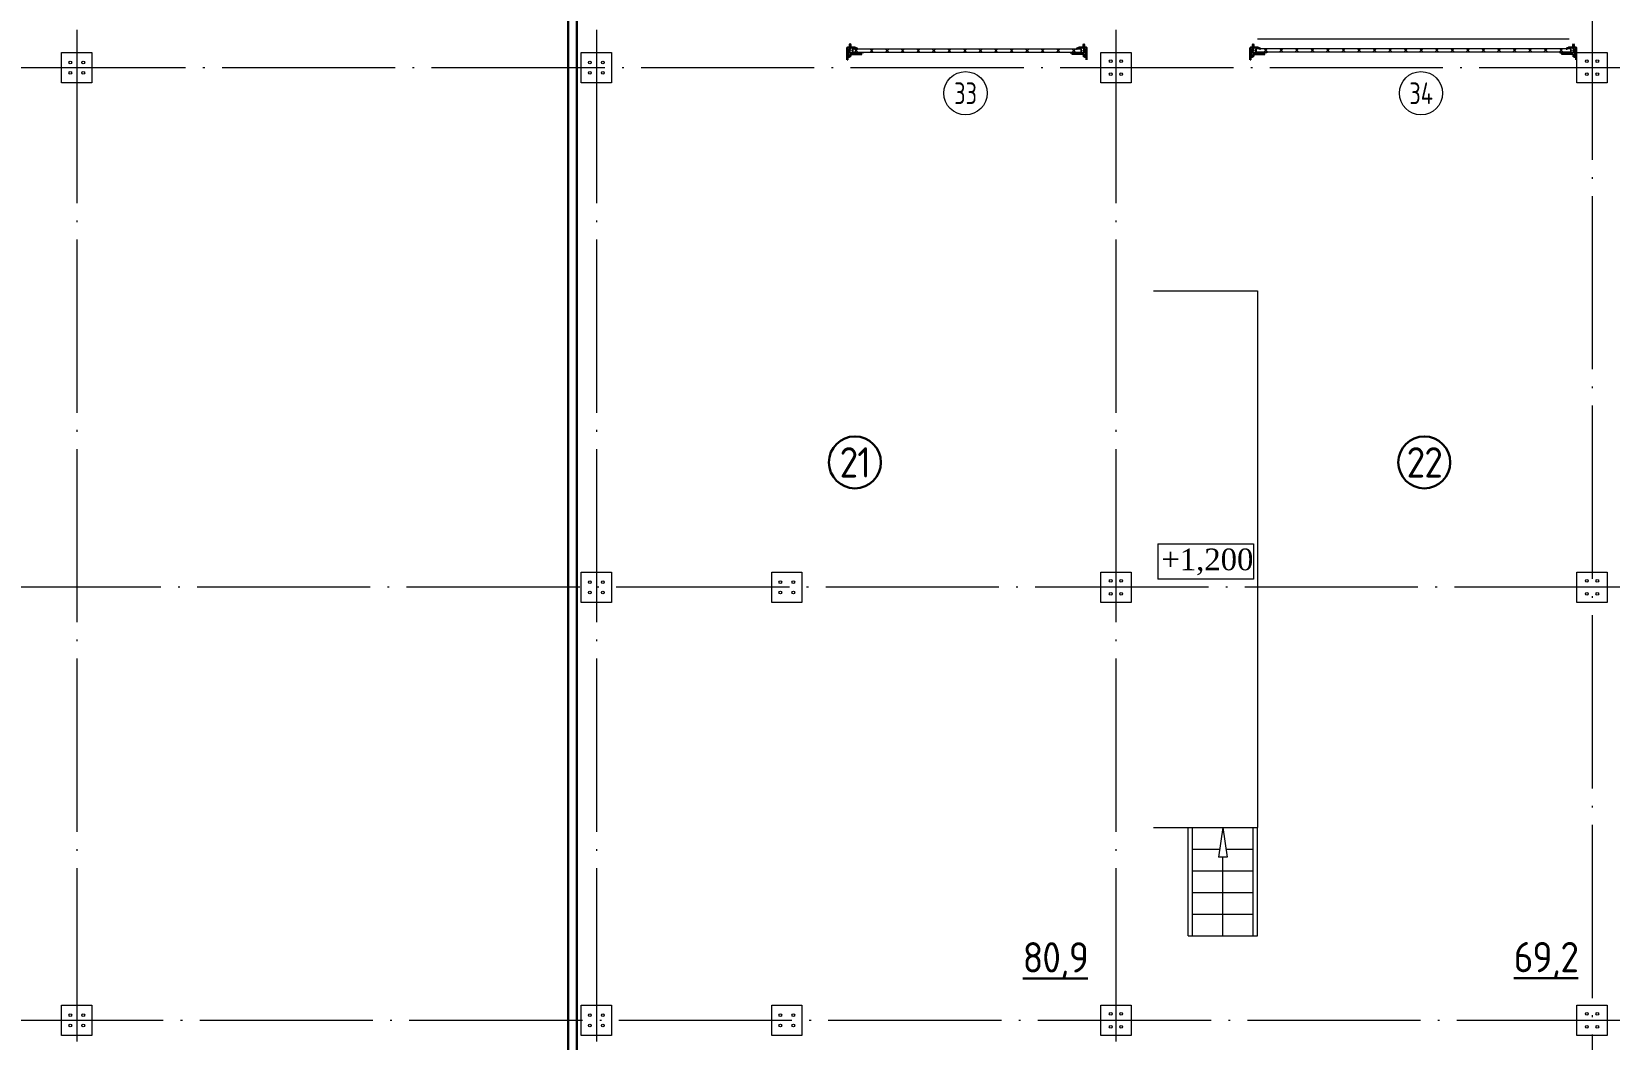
# Model space of a CAD drawing. Extents: x -965262 to 1142518, y -357520 to 71675.
# Drawn here: x -817630 to -799407, y -198573 to -186935 of the extents above; entities that cross this region are included whole.
import ezdxf

# ---------------------------------------------------------------- set-up
doc = ezdxf.new("R2010")
doc.units = 0
doc.header["$LTSCALE"] = 10
doc.linetypes.add('DOTE', pattern=[2.42, 2, -0.2, 0.02, -0.2])
doc.layers.get('0').update_dxf_attribs({"linetype": 'CONTINUOUS', "lineweight": 30})
doc.layers.add('DOTE', color=7, linetype='DOTE', lineweight=9)
doc.styles.add('2.5', font='times.ttf', dxfattribs={"height": 2.5})
doc.styles.add('GOST-2.304_Type-B', font='isocpeur.ttf', dxfattribs={"width": 0.9})
doc.styles.get("Standard").update_dxf_attribs({"font": 'isocpeur.ttf', "height": 300})

# ---------------------------------------------------------------- blocks, each defined once
blk = doc.blocks.new('anchor.bolt')
for p, q in [((-0.07, 0), (-0.07, -0.72)), ((0.07, 0), (0.07, -0.06)), ((-0.1, -0.04), (-0.07, -0.03)), ((-0.1, -0.04), (0.09, -0.06)), ((0.07, -0.07), (-0.1, -0.04)), ((-0.1, -0.11), (-0.07, -0.1)), ((-0.1, -0.11), (0.09, -0.13)), ((0.07, -0.14), (-0.1, -0.11)), ((-0.1, -0.18), (-0.07, -0.17)), ((-0.1, -0.18), (0.09, -0.2)), ((0.07, -0.21), (-0.1, -0.18)), ((-0.1, -0.25), (-0.07, -0.24)), ((-0.1, -0.25), (0.09, -0.27)), ((0.07, -0.28), (-0.1, -0.25)), ((-0.1, -0.32), (-0.07, -0.31)), ((-0.1, -0.32), (0.09, -0.34)), ((0.07, -0.35), (-0.1, -0.32)), ((-0.1, -0.39), (-0.07, -0.38)), ((-0.1, -0.39), (0.09, -0.41)), ((0.07, -0.42), (-0.1, -0.39)), ((-0.1, -0.46), (-0.07, -0.45)), ((-0.1, -0.46), (0.09, -0.48)), ((0.07, -0.49), (-0.1, -0.46)), ((-0.1, -0.53), (-0.07, -0.52)), ((-0.1, -0.53), (0.09, -0.55)), ((0.07, -0.56), (-0.1, -0.53)), ((-0.09, -0.6), (-0.07, -0.59)), ((-0.09, -0.6), (0.09, -0.62)), ((0.07, -0.63), (-0.09, -0.6)), ((-0.07, -0.72), (0, -0.8)), ((-0.04, -0.62), (-0.06, -0.63)), ((-0.06, -0.64), (-0.06, -0.63)), ((-0.06, -0.73), (-0.06, -0.64)), ((0, -0.79), (-0.06, -0.73)), ((-0.01, -0.63), (-0.04, -0.62)), ((-0.03, -0.63), (0, -0.79)), ((-0.03, -0.63), (0.01, -0.78)), ((-0.02, -0.63), (0.01, -0.77)), ((-0.01, -0.63), (0.02, -0.76)), ((0.03, -0.69), (-0.01, -0.63)), ((0, -0.64), (0.03, -0.75)), ((0, -0.8), (0.07, -0.72)), ((0, -0.79), (0.03, -0.74)), ((0.01, -0.66), (0.03, -0.74)), ((0.03, -0.74), (0.03, -0.69)), ((0.07, -0.06), (0.09, -0.06)), ((0.09, -0.06), (0.07, -0.07)), ((0.07, -0.07), (0.07, -0.13)), ((0.07, -0.13), (0.09, -0.13)), ((0.09, -0.13), (0.07, -0.14)), ((0.07, -0.14), (0.07, -0.2)), ((0.07, -0.2), (0.09, -0.2)), ((0.09, -0.2), (0.07, -0.21)), ((0.07, -0.21), (0.07, -0.27)), ((0.07, -0.27), (0.09, -0.27)), ((0.09, -0.27), (0.07, -0.28)), ((0.07, -0.28), (0.07, -0.34)), ((0.07, -0.33), (0.09, -0.34)), ((0.09, -0.34), (0.07, -0.35)), ((0.07, -0.35), (0.07, -0.41)), ((0.07, -0.4), (0.09, -0.41)), ((0.09, -0.41), (0.07, -0.42)), ((0.07, -0.42), (0.07, -0.48)), ((0.07, -0.47), (0.09, -0.48)), ((0.09, -0.48), (0.07, -0.49)), ((0.07, -0.49), (0.07, -0.55)), ((0.07, -0.55), (0.09, -0.55)), ((0.09, -0.55), (0.07, -0.56)), ((0.07, -0.56), (0.07, -0.62)), ((0.09, -0.62), (0.07, -0.63)), ((0.07, -0.62), (0.09, -0.62)), ((0.07, -0.63), (0.07, -0.72))]:
    blk.add_line(p, q)
blk.add_arc((0.16, -0.64), 0.222, 187.9982, 219.836)
blk = doc.blocks.new('Крепеж_ворот')
at = {"lineweight": 15}
h = blk.add_hatch(dxfattribs=at)
h.set_pattern_fill('ANSI31', color=256, scale=2, angle=180)
h.set_pattern_definition([(225, (746089.599, 74802.7244), (4.49013, -4.49013), [])])
h.paths.add_polyline_path([(746087, 74804), (746087, 74802), (746091, 74802), (746094, 74802), (746094, 74804)], flags=17)
h.paths.add_polyline_path([(746116, 74802, 0.165118), (746120, 74803), (746124, 74806, -0.301689), (746131, 74807), (746135, 74805, 0.130081), (746138, 74804), (746142, 74804), (746142, 74806), (746138, 74806, -0.130081), (746136, 74807), (746133, 74809, 0.301689), (746123, 74808), (746118, 74805, -0.165112), (746116, 74804), (746064, 74804, -0.414223), (746061, 74807), (746061, 74868), (746059, 74868), (746059, 74869), (746059, 74870), (746059, 74870), (746059, 74871), (746059, 74872), (746059, 74872), (746059, 74873), (746059, 74874), (746059, 74875), (746059, 74876), (746059, 74876), (746059, 74877), (746059, 74877), (746059, 74878), (746059, 74879), (746059, 74879), (746061, 74879), (746061, 74945), (746058, 74945), (746058, 74807, 0.41422), (746064, 74802)])
h = blk.add_hatch(dxfattribs=at)
h.set_pattern_fill('ANSI31', color=256, scale=2, angle=90)
h.set_pattern_definition([(135, (736343.8085, 75928.334), (-4.490128, -4.490128), [])])
edge = h.paths.add_edge_path()
edge.add_ellipse((746065, 74838), major_axis=(-1.67, 1.67), ratio=1, start_angle=45, end_angle=135, ccw=False)
edge.add_line((746063, 74838), (746063, 74868))
edge.add_line((746063, 74868), (746061, 74868))
edge.add_line((746061, 74868), (746061, 74838))
edge.add_ellipse((746065, 74838), major_axis=(-2.89, 2.89), ratio=1, start_angle=45, end_angle=135)
edge.add_line((746065, 74834), (746097, 74834))
edge.add_line((746097, 74834), (746097, 74836))
edge.add_line((746097, 74836), (746065, 74836))
edge = h.paths.add_edge_path()
edge.add_ellipse((746065, 74890), major_axis=(2.89, 2.89), ratio=1, start_angle=106, end_angle=135)
edge.add_line((746061, 74890), (746061, 74879))
edge.add_line((746061, 74879), (746063, 74879))
edge.add_line((746063, 74879), (746063, 74890))
edge.add_ellipse((746065, 74890), major_axis=(-1.67, 1.67), ratio=1, start_angle=16, end_angle=45, ccw=False)
edge.add_line((746063, 74891), (746070, 74904))
edge.add_ellipse((746079, 74899), major_axis=(7.45, 7.45), ratio=1, start_angle=-3, end_angle=106, ccw=False)
edge.add_line((746087, 74906), (746097, 74894))
edge.add_line((746097, 74894), (746099, 74895))
edge.add_line((746099, 74895), (746088, 74907))
edge.add_ellipse((746079, 74899), major_axis=(8.67, 8.67), ratio=1, start_angle=-3, end_angle=106)
edge.add_line((746068, 74905), (746062, 74892))
h = blk.add_hatch(color=256, dxfattribs=at)
h.dxf.hatch_style = 1
h.paths.add_polyline_path([(746146, 74809), (746143, 74810, 0.10613), (746142, 74810), (746136, 74809, -0.181324), (746135, 74810, 0.335683), (746120, 74809, -0.119126), (746119, 74809, 0.371631), (746118, 74808), (746118, 74808, 0.451909), (746119, 74807, 0.124341), (746121, 74808, -0.343618), (746134, 74808, 0.181324), (746137, 74808), (746143, 74808, -0.110452), (746143, 74808), (746147, 74807, -0.710497), (746147, 74805), (746143, 74804), (746136, 74804, -0.178994), (746133, 74805, 0.369834), (746130, 74805, -0.178993), (746127, 74804), (746122, 74804, 0.120709), (746122, 74804), (746120, 74803, -0.017147), (746119, 74802, 0.538795), (746120, 74802), (746127, 74802, 0.207608), (746131, 74804, -0.433918), (746132, 74804, 0.207608), (746135, 74802), (746143, 74802, 0.079707), (746143, 74802), (746148, 74804, 0.461502), (746149, 74807, -0.250825), (746149, 74808, -0.128039), (746173, 74816, 0.416657), (746174, 74816), (746174, 74817, 0.409849), (746173, 74817, 0.127248)])
for p, q in [((746058, 74807), (746058, 74945)), ((746058, 74945), (746061, 74945)), ((746061, 74879), (746061, 74945)), ((746068, 74905), (746062, 74892)), ((746070, 74904), (746063, 74891)), ((746087, 74906), (746097, 74894)), ((746088, 74907), (746099, 74895)), ((746097, 74894), (746099, 74895)), ((746059, 74879), (746063, 74879)), ((746059, 74868), (746059, 74879)), ((746059, 74868), (746063, 74868)), ((746061, 74879), (746061, 74890)), ((746061, 74807), (746061, 74868)), ((746061, 74838), (746061, 74868)), ((746063, 74838), (746063, 74890)), ((746064, 74883), (746063, 74883)), ((746064, 74865), (746063, 74865)), ((746064, 74883), (746064, 74874)), ((746067, 74880), (746064, 74883)), ((746064, 74875), (746064, 74873)), ((746064, 74874), (746064, 74865)), ((746067, 74868), (746064, 74865)), ((746064, 74804), (746116, 74804)), ((746064, 74802), (746116, 74802)), ((746097, 74836), (746065, 74836)), ((746097, 74834), (746065, 74834)), ((746067, 74880), (746067, 74875)), ((746067, 74873), (746067, 74868)), ((746079, 74806), (746102, 74806)), ((746079, 74806), (746079, 74804)), ((746079, 74804), (746102, 74804)), ((746082, 74814), (746081, 74813)), ((746081, 74813), (746081, 74806)), ((746099, 74814), (746082, 74814)), ((746086, 74813), (746086, 74806)), ((746095, 74813), (746095, 74806)), ((746097, 74834), (746097, 74836)), ((746099, 74814), (746100, 74813)), ((746100, 74813), (746100, 74806)), ((746102, 74806), (746102, 74804)), ((746118, 74805), (746123, 74808)), ((746120, 74803), (746124, 74806)), ((746135, 74805), (746131, 74807)), ((746136, 74807), (746133, 74809)), ((746142, 74806), (746138, 74806)), ((746138, 74804), (746142, 74804)), ((746142, 74806), (746142, 74804)), ((746142, 74804), (746142, 74806)), ((746143, 74804), (746147, 74805)), ((746143, 74802), (746148, 74804)), ((746174, 74817), (746174, 74816))]:
    blk.add_line(p, q)
for p, q in [((746073, 74842), (746073, 74905)), ((746073, 74896), (746077, 74892)), ((746081, 74898), (746081, 74886)), ((746087, 74898), (746082, 74898)), ((746087, 74899), (746087, 74898)), ((746087, 74886), (746087, 74898)), ((746061, 74879), (746061, 74881)), ((746061, 74834), (746061, 74868)), ((746063, 74883), (746063, 74874)), ((746063, 74874), (746063, 74865)), ((746073, 74851), (746077, 74855)), ((746074, 74886), (746074, 74861)), ((746074, 74880), (746076, 74880)), ((746074, 74867), (746076, 74867)), ((746076, 74886), (746076, 74883)), ((746076, 74883), (746076, 74886)), ((746076, 74886), (746077, 74886)), ((746076, 74864), (746076, 74883)), ((746077, 74873), (746076, 74880)), ((746076, 74880), (746076, 74867)), ((746077, 74873), (746076, 74867)), ((746076, 74864), (746076, 74861)), ((746076, 74864), (746076, 74861)), ((746076, 74861), (746077, 74861)), ((746077, 74886), (746077, 74892)), ((746077, 74861), (746077, 74855)), ((746081, 74849), (746081, 74861)), ((746082, 74886), (746087, 74886)), ((746082, 74861), (746087, 74861)), ((746087, 74849), (746082, 74849)), ((746087, 74886), (746098, 74886)), ((746087, 74849), (746087, 74861)), ((746087, 74861), (746098, 74861)), ((746087, 74847), (746087, 74849)), ((746099, 74885), (746099, 74883)), ((746099, 74883), (746099, 74864)), ((746099, 74882), (746100, 74882)), ((746099, 74865), (746100, 74865)), ((746099, 74862), (746099, 74864)), ((746100, 74861), (746100, 74886)), ((746100, 74886), (746110, 74886)), ((746100, 74861), (746110, 74861)), ((746110, 74861), (746110, 74886)), ((746110, 74881), (746225, 74881)), ((746110, 74865), (746212, 74865)), ((746114, 74877), (746225, 74877)), ((746250, 74859), (746250, 74863))]:
    blk.add_line(p, q, dxfattribs=at)
at = {"lineweight": 15, "ltscale": 0.5}
for p, q in [((746076, 74886), (746074, 74886)), ((746076, 74861), (746074, 74861))]:
    blk.add_line(p, q, dxfattribs=at)
at = {"lineweight": 15, "extrusion": (-1.7375e-14, 1, 0)}
for p, q in [((746113, 74884), (746225, 74884)), ((746113, 74863), (746113, 74884)), ((746113, 74863), (746136, 74863)), ((746117, 74857), (746117, 74829)), ((746117, 74826), (746119, 74823)), ((746119, 74823), (746123, 74825)), ((746121, 74857), (746121, 74829)), ((746123, 74825), (746121, 74828)), ((746123, 74863), (746123, 74863)), ((746250, 74863), (746123, 74863)), ((746250, 74859), (746123, 74859)), ((746124, 74840), (746124, 74849)), ((746136, 74882), (746157, 74882)), ((746136, 74863), (746136, 74882)), ((746157, 74882), (746157, 74863)), ((746157, 74863), (746212, 74863))]:
    blk.add_line(p, q, dxfattribs=at)
at = {"lineweight": 15, "ltscale": 0.5, "extrusion": (-1.7375e-14, 1, 0)}
for p, q in [((746113, 74880), (746225, 74880)), ((746136, 74866), (746113, 74866)), ((746115, 74871), (746120, 74871)), ((746121, 74857), (746117, 74857)), ((746117, 74852), (746117, 74854)), ((746121, 74840), (746117, 74840)), ((746117, 74837), (746117, 74835)), ((746121, 74829), (746117, 74829)), ((746120, 74839), (746120, 74850)), ((746124, 74848), (746120, 74848)), ((746124, 74841), (746120, 74841)), ((746123, 74869), (746123, 74863)), ((746123, 74863), (746123, 74859)), ((746140, 74863), (746140, 74859)), ((746153, 74863), (746153, 74859)), ((746212, 74866), (746157, 74866)), ((746173, 74863), (746173, 74859))]:
    blk.add_line(p, q, dxfattribs=at)
at = {"lineweight": 15, "extrusion": (-2.77556e-16, -1, 0)}
for p, q in [((746225, 74866), (746114, 74866)), ((746128, 74866), (746128, 74863)), ((746138, 74866), (746138, 74863)), ((746164, 74866), (746164, 74863)), ((746174, 74866), (746174, 74863)), ((746201, 74866), (746201, 74863)), ((746210, 74866), (746210, 74863)), ((746225, 74884), (746225, 74863))]:
    blk.add_line(p, q, dxfattribs=at)
at = {"extrusion": (-1, -4.26669e-14, 0)}
for p, q in [((746118, 74808), (746118, 74808)), ((746136, 74809), (746142, 74810)), ((746143, 74808), (746137, 74808)), ((746143, 74810), (746146, 74809)), ((746147, 74807), (746143, 74808))]:
    blk.add_line(p, q, dxfattribs=at)
at = {"extrusion": (-1, -4.2422e-14, 1.22461e-16)}
for p, q in [((746119, 74803), (746122, 74804)), ((746127, 74802), (746120, 74802)), ((746122, 74804), (746127, 74804)), ((746143, 74802), (746135, 74802)), ((746136, 74804), (746143, 74804))]:
    blk.add_line(p, q, dxfattribs=at)
at = {"lineweight": 15}
for centre, radius, start, end in [((746079, 74899), 8.28, 0, 136.0097), ((746082, 74898), 0.375, 91, 180), ((746079, 74847), 8.28, 223.9903, 0), ((746077, 74883), 0.956, 180, 270), ((746077, 74883), 0.75, 180, 270), ((746077, 74864), 0.956, 90, 180), ((746077, 74864), 0.75, 90, 180), ((746076, 74892), 0.375, 0, 45), ((746076, 74855), 0.375, 315, 0), ((746082, 74886), 0.75, 180, 270), ((746082, 74861), 0.75, 90, 180), ((746082, 74849), 0.375, 180, 269), ((746098, 74885), 0.375, 0, 90), ((746098, 74862), 0.375, 270, 0), ((746123, 74857), 5.92, 90, 180), ((746123, 74829), 5.92, 180, 199.6464), ((746123, 74857), 1.87, 90, 180), ((746129, 74855), 8.15, 194.9986, 233.9214), ((746129, 74833), 8.15, 126.0786, 165.0014), ((746123, 74829), 1.87, 180, 185.5313)]:
    blk.add_arc(centre, radius, start, end, dxfattribs=at)
for centre, radius, start, end in [((746064, 74807), 5.62, 180, 270), ((746064, 74807), 3.11, 180, 270), ((746082, 74804), 10.4, 68.2753, 87.8782), ((746091, 74798), 16.2, 73.306, 107.292), ((746099, 74804), 10.4, 92.1218, 111.7247), ((746116, 74807), 3.11, 270, 307.5043), ((746116, 74807), 5.62, 270, 307.5043), ((746119, 74808), 0.586, 91.7247, 173.2711), ((746119, 74807), 0.586, 173.2711, 270.547), ((746118, 74812), 3.52, 271.7247, 298.8983), ((746118, 74812), 5.21, 270.547, 298.8983), ((746128, 74799), 12.4, 54.8903, 129.1143), ((746128, 74799), 10.7, 54.8903, 130.7448), ((746128, 74801), 8.97, 60.3534, 127.5043), ((746128, 74801), 8.97, 60.3534, 127.5043), ((746128, 74801), 8.97, 60.3534, 127.5043), ((746128, 74801), 6.46, 60.3534, 127.5043), ((746136, 74811), 3.54, 234.8903, 276), ((746136, 74811), 1.86, 234.8903, 276), ((746138, 74810), 5.62, 240.3534, 270), ((746138, 74810), 3.11, 240.3534, 270), ((746143, 74810), 0.292, 71.7675, 96), ((746143, 74808), 0.292, 70.7873, 96), ((746176, 74761), 56.8, 93.2805, 122.2878), ((746147, 74806), 0.562, 289.2127, 70.7873), ((746147, 74806), 2.25, 288.2291, 27.3228), ((746176, 74765), 50.3, 93.6593, 122.8448), ((746150, 74807), 0.586, 151, 207.3228), ((746173, 74817), 0.6, 4.1357, 93.2805), ((746173, 74816), 0.6, 273.6593, 4.1357)]:
    blk.add_arc(centre, radius, start, end)
at = {"lineweight": 15, "ltscale": 0.5}
for centre, radius, start, end in [((746119, 74852), 2.25, 195, 270), ((746119, 74836), 2.25, 90, 165), ((746119, 74850), 0.375, 0, 90), ((746119, 74839), 0.375, 270, 0)]:
    blk.add_arc(centre, radius, start, end, dxfattribs=at)
at = {"extrusion": (-1.22461e-16, -5.20252e-30, -1)}
for centre, radius, start, end in [((-746120, 74802), 0.187, 270, 62.4687), ((-746122, 74803), 0.586, 62.4687, 90), ((-746127, 74809), 4.69, 229.4077, 270), ((-746127, 74807), 4.69, 223.0863, 270), ((-746131, 74803), 2.32, 49.4077, 130.5923), ((-746131, 74803), 0.637, 43.0863, 136.9137), ((-746135, 74807), 4.69, 270, 316.9137), ((-746136, 74809), 4.69, 270, 310.5923), ((-746143, 74804), 0.292, 250.7873, 270), ((-746143, 74802), 0.292, 251.7709, 270)]:
    blk.add_arc(centre, radius, start, end, dxfattribs=at)
at = {"extrusion": (0, 0, -1)}
for centre, major_axis, start_param, end_param in [((746079, 74899), (8.67, 8.67), 4.433136, 6.335545), ((746079, 74899), (7.45, 7.45), 4.433136, 6.335545), ((746065, 74890), (2.89, 2.89), 3.926991, 4.433136), ((746065, 74838), (-2.89, 2.89), 3.926991, 5.497787), ((746065, 74890), (-1.67, 1.67), 5.497787, 6.003933), ((746065, 74838), (-1.67, 1.67), 3.926991, 5.497787)]:
    blk.add_ellipse(centre, major_axis=major_axis, ratio=1, start_param=start_param, end_param=end_param, dxfattribs=at)
for points in [[(746067, 74875), (746066, 74875), (746064, 74875)], [(746064, 74873), (746066, 74873), (746067, 74873)]]:
    blk.add_rational_spline(points, [1, 1.01284142743, 1], degree=2)
at = {"lineweight": 15, "ltscale": 0.5}
for points, knots in [([(746115, 74871), (746115, 74871), (746114, 74871), (746114, 74871), (746114, 74872), (746113, 74872), (746113, 74872), (746113, 74873), (746113, 74873), (746113, 74873)], [0.37141352, 0.37141352, 0.37141352, 0.37141352, 0.39402571, 0.39402571, 0.41663789, 0.41663789, 0.43959523, 0.43959523, 0.46255257, 0.46255257, 0.46255257, 0.46255257]), ([(746123, 74869), (746123, 74869), (746123, 74869), (746122, 74870), (746122, 74870), (746122, 74871), (746122, 74871), (746121, 74871), (746121, 74871), (746120, 74871)], [0.28027447, 0.28027447, 0.28027447, 0.28027447, 0.30323181, 0.30323181, 0.32618916, 0.32618916, 0.34880134, 0.34880134, 0.37141352, 0.37141352, 0.37141352, 0.37141352])]:
    blk.add_open_spline(points, degree=3, knots=knots, dxfattribs=at)
at = {"lineweight": 15}
for points in [[(746117, 74827), (746117, 74827), (746117, 74826), (746117, 74826)], [(746121, 74828), (746121, 74828), (746121, 74828), (746121, 74829)]]:
    blk.add_open_spline(points, degree=3, dxfattribs=at)
at = {"xscale": -50.80000000000001, "yscale": 50.80000000000001, "zscale": 50.80000000000001}
blk.add_blockref('anchor.bolt', (746091, 74804), dxfattribs=at)

msp = doc.modelspace()

# ---------------------------------------------------------------- hatches: boundary and pattern name
at = {"lineweight": 15}
h = msp.add_hatch(dxfattribs=at)
h.set_pattern_fill('ANSI37', color=256, scale=40, angle=270)
h.set_pattern_definition([(315, (125299.91, -33053.5), (89.802561, 89.802561), []), (45, (125299.91, -33053.5), (-89.802561, 89.802561), [])])
h.paths.add_polyline_path([(-808143.8, -187173), (-805511.1, -187173), (-805511.1, -187133), (-808143.8, -187133)])
h = msp.add_hatch(dxfattribs=at)
h.set_pattern_fill('ANSI37', color=256, scale=40, angle=90)
h.set_pattern_definition([(135, (-800503.34, -187149.88), (-89.8026, -89.8026), []), (225, (-800503.34, -187149.88), (89.8026, -89.8026), [])])
h.paths.add_polyline_path([(-799856.1, -187133), (-800856.1, -187133), (-800856.1, -187173), (-799856.1, -187173)])
h.paths.add_polyline_path([(-800856.1, -187173), (-803488.8, -187173), (-803488.8, -187133), (-800856.1, -187133)])

# ---------------------------------------------------------------- linework, layer by layer
at = {"color": 30}
for p, q in [((-811432.4, -181027.1, -1808.5), (-811432.4, -199352.1, -1808.5)), ((-811332.4, -181027.1, -1808.5), (-811332.4, -199352.1, -1808.5))]:
    msp.add_line(p, q, dxfattribs=at)
at = {"lineweight": 15}
for p, q in [((-808143.8, -187133, -1808.5), (-805511.1, -187133, -1808.5)), ((-808143.8, -187133, -1808.5), (-808143.8, -187173, -1808.5)), ((-805511.1, -187133, -1808.5), (-805511.1, -187173, -1808.5)), ((-799856.1, -187133), (-803488.8, -187133)), ((-803488.8, -187133), (-803488.8, -187173)), ((-803472.4, -187017.1, -1808.5), (-799872.4, -187017.1, -1808.5)), ((-799856.1, -187133), (-799856.1, -187173)), ((-817282.4, -187527.1, -3259.8), (-817282.4, -187177.1, -3259.8)), ((-817282.4, -187177.1, -3259.8), (-816932.4, -187177.1, -3259.8)), ((-816932.4, -187177.1, -3259.8), (-816932.4, -187527.1, -3259.8)), ((-811282.4, -187527.1, -3259.8), (-811282.4, -187177.1, -3259.8)), ((-811282.4, -187177.1, -3259.8), (-810932.4, -187177.1, -3259.8)), ((-810932.4, -187177.1, -3259.8), (-810932.4, -187527.1, -3259.8)), ((-808143.8, -187173, -1808.5), (-805511.1, -187173, -1808.5)), ((-805282.4, -187527.1, -3259.8), (-805282.4, -187177.1, -3259.8)), ((-805282.4, -187177.1, -3259.8), (-804932.4, -187177.1, -3259.8)), ((-804932.4, -187177.1, -3259.8), (-804932.4, -187527.1, -3259.8)), ((-799856.1, -187173), (-803488.8, -187173)), ((-799782.4, -187527.1, -3259.8), (-799782.4, -187177.1, -3259.8)), ((-799782.4, -187177.1, -3259.8), (-799432.4, -187177.1, -3259.8)), ((-799432.4, -187177.1, -3259.8), (-799432.4, -187527.1, -3259.8)), ((-816932.4, -187527.1, -3259.8), (-817282.4, -187527.1, -3259.8)), ((-810932.4, -187527.1, -3259.8), (-811282.4, -187527.1, -3259.8)), ((-804932.4, -187527.1, -3259.8), (-805282.4, -187527.1, -3259.8)), ((-799432.4, -187527.1, -3259.8), (-799782.4, -187527.1, -3259.8)), ((-804672.4, -189927.1, -1808.5), (-803472.4, -189927.1, -1808.5)), ((-803472.4, -189927.1, -1808.5), (-803472.4, -196127.1, -1808.5)), ((-804624.4, -192851.2), (-803519.5, -192851.2)), ((-804624.4, -192851.2), (-804624.4, -193256.3)), ((-803519.5, -192851.2), (-803519.5, -193256.3)), ((-811282.4, -193527.1, -3259.8), (-811282.4, -193177.1, -3259.8)), ((-811282.4, -193177.1, -3259.8), (-810932.4, -193177.1, -3259.8)), ((-810932.4, -193177.1, -3259.8), (-810932.4, -193527.1, -3259.8)), ((-809082.4, -193527.1, -1808.5), (-809082.4, -193177.1, -1808.5)), ((-809082.4, -193177.1, -1808.5), (-808732.4, -193177.1, -1808.5)), ((-808732.4, -193177.1, -1808.5), (-808732.4, -193527.1, -1808.5)), ((-805282.4, -193527.1, -3259.8), (-805282.4, -193177.1, -3259.8)), ((-805282.4, -193177.1, -3259.8), (-804932.4, -193177.1, -3259.8)), ((-804932.4, -193177.1, -3259.8), (-804932.4, -193527.1, -3259.8)), ((-803519.5, -193256.3), (-804624.4, -193256.3)), ((-799782.4, -193527.1, -3259.8), (-799782.4, -193177.1, -3259.8)), ((-799782.4, -193177.1, -3259.8), (-799432.4, -193177.1, -3259.8)), ((-799432.4, -193177.1, -3259.8), (-799432.4, -193527.1, -3259.8)), ((-810932.4, -193527.1, -3259.8), (-811282.4, -193527.1, -3259.8)), ((-808732.4, -193527.1, -1808.5), (-809082.4, -193527.1, -1808.5)), ((-804932.4, -193527.1, -3259.8), (-805282.4, -193527.1, -3259.8)), ((-799432.4, -193527.1, -3259.8), (-799782.4, -193527.1, -3259.8)), ((-804672.4, -196127.1, -1808.5), (-803472.4, -196127.1, -1808.5)), ((-804272.4, -197377.1, -1808.5), (-804272.4, -196127.1, -1808.5)), ((-804222.4, -197377.1, -1808.5), (-804222.4, -196127.1, -1808.5)), ((-803872.4, -196127.1, -1808.5), (-803921.4, -196466.4, -1808.5)), ((-803872.4, -196127.1, -1808.5), (-803823.4, -196466.4, -1808.5)), ((-803522.4, -197377.1, -1808.5), (-803522.4, -196127.1, -1808.5)), ((-803472.4, -197377.1, -1808.5), (-803472.4, -196127.1, -1808.5)), ((-804222.4, -196377.1, -1808.5), (-803908.5, -196377.1, -1808.5)), ((-803836.3, -196377.1, -1808.5), (-803522.4, -196377.1, -1808.5)), ((-803823.4, -196466.4, -1808.5), (-803921.4, -196466.4, -1808.5)), ((-803872.4, -197377.1, -1808.5), (-803872.4, -196466.4, -1808.5)), ((-804222.4, -196627.1, -1808.5), (-803522.4, -196627.1, -1808.5)), ((-804222.4, -196877.1, -1808.5), (-803522.4, -196877.1, -1808.5)), ((-804222.4, -197127.1, -1808.5), (-803522.4, -197127.1, -1808.5)), ((-804272.4, -197377.1, -1808.5), (-803472.4, -197377.1, -1808.5)), ((-817282.4, -198527.1, -3259.8), (-817282.4, -198177.1, -3259.8)), ((-817282.4, -198177.1, -3259.8), (-816932.4, -198177.1, -3259.8)), ((-816932.4, -198177.1, -3259.8), (-816932.4, -198527.1, -3259.8)), ((-811282.4, -198527.1, -3259.8), (-811282.4, -198177.1, -3259.8)), ((-811282.4, -198177.1, -3259.8), (-810932.4, -198177.1, -3259.8)), ((-810932.4, -198177.1, -3259.8), (-810932.4, -198527.1, -3259.8)), ((-809082.4, -198527.1, -1808.5), (-809082.4, -198177.1, -1808.5)), ((-809082.4, -198177.1, -1808.5), (-808732.4, -198177.1, -1808.5)), ((-808732.4, -198177.1, -1808.5), (-808732.4, -198527.1, -1808.5)), ((-805282.4, -198527.1, -3259.8), (-805282.4, -198177.1, -3259.8)), ((-805282.4, -198177.1, -3259.8), (-804932.4, -198177.1, -3259.8)), ((-804932.4, -198177.1, -3259.8), (-804932.4, -198527.1, -3259.8)), ((-799782.4, -198527.1, -3259.8), (-799782.4, -198177.1, -3259.8)), ((-799782.4, -198177.1, -3259.8), (-799432.4, -198177.1, -3259.8)), ((-799432.4, -198177.1, -3259.8), (-799432.4, -198527.1, -3259.8)), ((-816932.4, -198527.1, -3259.8), (-817282.4, -198527.1, -3259.8)), ((-810932.4, -198527.1, -3259.8), (-811282.4, -198527.1, -3259.8)), ((-808732.4, -198527.1, -1808.5), (-809082.4, -198527.1, -1808.5)), ((-804932.4, -198527.1, -3259.8), (-805282.4, -198527.1, -3259.8)), ((-799432.4, -198527.1, -3259.8), (-799782.4, -198527.1, -3259.8))]:
    msp.add_line(p, q, dxfattribs=at)
for centre, radius in [((-817182.4, -187292.1, -3259.8), 16), ((-817032.4, -187292.1, -3259.8), 16), ((-811182.4, -187292.1, -3259.8), 16), ((-811032.4, -187292.1, -3259.8), 16), ((-805167.4, -187277.1, -3259.8), 16), ((-805047.4, -187277.1, -3259.8), 16), ((-799667.4, -187277.1, -3259.8), 16), ((-799547.4, -187277.1, -3259.8), 16), ((-817182.4, -187412.1, -3259.8), 16), ((-817032.4, -187412.1, -3259.8), 16), ((-811182.4, -187412.1, -3259.8), 16), ((-811032.4, -187412.1, -3259.8), 16), ((-806843.8, -187646.8, -6519.6), 250), ((-805167.4, -187427.1, -3259.8), 16), ((-805047.4, -187427.1, -3259.8), 16), ((-801583.8, -187646.8, -6519.6), 250), ((-799667.4, -187427.1, -3259.8), 16), ((-799547.4, -187427.1, -3259.8), 16), ((-811182.4, -193292.1, -3259.8), 16), ((-811032.4, -193292.1, -3259.8), 16), ((-808982.4, -193292.1, -1808.5), 16), ((-808832.4, -193292.1, -1808.5), 16), ((-805167.4, -193277.1, -3259.8), 16), ((-805047.4, -193277.1, -3259.8), 16), ((-799667.4, -193277.1, -3259.8), 16), ((-799547.4, -193277.1, -3259.8), 16), ((-811182.4, -193412.1, -3259.8), 16), ((-811032.4, -193412.1, -3259.8), 16), ((-808982.4, -193412.1, -1808.5), 16), ((-808832.4, -193412.1, -1808.5), 16), ((-805167.4, -193427.1, -3259.8), 16), ((-805047.4, -193427.1, -3259.8), 16), ((-799667.4, -193427.1, -3259.8), 16), ((-799547.4, -193427.1, -3259.8), 16), ((-805167.4, -198277.1, -3259.8), 16), ((-805047.4, -198277.1, -3259.8), 16), ((-799667.4, -198277.1, -3259.8), 16), ((-799547.4, -198277.1, -3259.8), 16), ((-817182.4, -198292.1, -3259.8), 16), ((-817182.4, -198412.1, -3259.8), 16), ((-817032.4, -198292.1, -3259.8), 16), ((-817032.4, -198412.1, -3259.8), 16), ((-811182.4, -198292.1, -3259.8), 16), ((-811182.4, -198412.1, -3259.8), 16), ((-811032.4, -198292.1, -3259.8), 16), ((-811032.4, -198412.1, -3259.8), 16), ((-808982.4, -198292.1, -1808.5), 16), ((-808982.4, -198412.1, -1808.5), 16), ((-808832.4, -198292.1, -1808.5), 16), ((-808832.4, -198412.1, -1808.5), 16), ((-805167.4, -198427.1, -3259.8), 16), ((-805047.4, -198427.1, -3259.8), 16), ((-799667.4, -198427.1, -3259.8), 16), ((-799547.4, -198427.1, -3259.8), 16)]:
    msp.add_circle(centre, radius, dxfattribs=at)
for centre in [(-808121.5, -191909.2, -6519.6), (-801545.9, -191909.2, -6519.6)]:
    msp.add_circle(centre, 300)
for points in [[(-808203.6, -187188.3, -8328.1), (-808201.8, -187188.3, -8328.1), (-808200.5, -187188.3, -8328.1)], [(-808203.6, -187188.3, -8328.1), (-808201.8, -187188.3, -8328.1), (-808200.5, -187188.3, -8328.1)], [(-808203.6, -187188.3, -8328.1), (-808201.8, -187188.3, -8328.1), (-808200.5, -187188.3, -8328.1)], [(-808203.6, -187188.3, -8328.1), (-808201.8, -187188.3, -8328.1), (-808200.5, -187188.3, -8328.1)], [(-808203.6, -187188.3, -8328.1), (-808201.8, -187188.3, -8328.1), (-808200.5, -187188.3, -8328.1)], [(-808203.6, -187188.3, -8328.1), (-808201.8, -187188.3, -8328.1), (-808200.5, -187188.3, -8328.1)], [(-808203.6, -187188.3, -8328.1), (-808201.8, -187188.3, -8328.1), (-808200.5, -187188.3, -8328.1)], [(-808203.6, -187188.3, -8328.1), (-808201.8, -187188.3, -8328.1), (-808200.5, -187188.3, -8328.1)], [(-808203.6, -187188.3, -8328.1), (-808201.8, -187188.3, -8328.1), (-808200.5, -187188.3, -8328.1)], [(-808203.6, -187188.3, -8328.1), (-808201.8, -187188.3, -8328.1), (-808200.5, -187188.3, -8328.1)], [(-808203.6, -187188.3, -8328.1), (-808201.8, -187188.3, -8328.1), (-808200.5, -187188.3, -8328.1)], [(-808203.6, -187188.3, -8328.1), (-808201.8, -187188.3, -8328.1), (-808200.5, -187188.3, -8328.1)], [(-808203.6, -187188.3, -8328.1), (-808201.8, -187188.3, -8328.1), (-808200.5, -187188.3, -8328.1)], [(-808203.6, -187188.3, -8328.1), (-808201.8, -187188.3, -8328.1), (-808200.5, -187188.3, -8328.1)], [(-808203.6, -187188.3, -8328.1), (-808201.8, -187188.3, -8328.1), (-808200.5, -187188.3, -8328.1)], [(-808203.6, -187188.3, -8328.1), (-808201.8, -187188.3, -8328.1), (-808200.5, -187188.3, -8328.1)], [(-808203.6, -187188.3, -8328.1), (-808201.8, -187188.3, -8328.1), (-808200.5, -187188.3, -8328.1)], [(-808203.6, -187188.3, -8328.1), (-808201.8, -187188.3, -8328.1), (-808200.5, -187188.3, -8328.1)], [(-808203.6, -187188.3, -8328.1), (-808201.8, -187188.3, -8328.1), (-808200.5, -187188.3, -8328.1)], [(-808203.6, -187188.3, -8328.1), (-808201.8, -187188.3, -8328.1), (-808200.5, -187188.3, -8328.1)], [(-808203.6, -187188.3, -8328.1), (-808201.8, -187188.3, -8328.1), (-808200.5, -187188.3, -8328.1)], [(-808203.6, -187188.3, -8328.1), (-808201.8, -187188.3, -8328.1), (-808200.5, -187188.3, -8328.1)], [(-808203.6, -187188.3, -8328.1), (-808201.8, -187188.3, -8328.1), (-808200.5, -187188.3, -8328.1)], [(-808203.6, -187188.3, -8328.1), (-808201.8, -187188.3, -8328.1), (-808200.5, -187188.3, -8328.1)], [(-808203.6, -187188.3, -8328.1), (-808201.8, -187188.3, -8328.1), (-808200.5, -187188.3, -8328.1)], [(-808203.6, -187188.3, -8328.1), (-808201.8, -187188.3, -8328.1), (-808200.5, -187188.3, -8328.1)], [(-808203.6, -187188.3, -8328.1), (-808201.8, -187188.3, -8328.1), (-808200.5, -187188.3, -8328.1)], [(-808203.6, -187188.3, -8328.1), (-808201.8, -187188.3, -8328.1), (-808200.5, -187188.3, -8328.1)], [(-808203.6, -187188.3, -8328.1), (-808201.8, -187188.3, -8328.1), (-808200.5, -187188.3, -8328.1)], [(-808203.6, -187188.3, -8328.1), (-808201.8, -187188.3, -8328.1), (-808200.5, -187188.3, -8328.1)], [(-808203.6, -187188.3, -8328.1), (-808201.8, -187188.3, -8328.1), (-808200.5, -187188.3, -8328.1)], [(-808203.6, -187188.3, -8328.1), (-808201.8, -187188.3, -8328.1), (-808200.5, -187188.3, -8328.1)], [(-808203.6, -187188.3, -8328.1), (-808201.8, -187188.3, -8328.1), (-808200.5, -187188.3, -8328.1)], [(-808203.6, -187188.3, -8328.1), (-808201.8, -187188.3, -8328.1), (-808200.5, -187188.3, -8328.1)], [(-808203.6, -187188.3, -8328.1), (-808201.8, -187188.3, -8328.1), (-808200.5, -187188.3, -8328.1)], [(-808203.6, -187188.3, -8328.1), (-808201.8, -187188.3, -8328.1), (-808200.5, -187188.3, -8328.1)], [(-808203.6, -187188.3, -8328.1), (-808201.8, -187188.3, -8328.1), (-808200.5, -187188.3, -8328.1)], [(-808203.6, -187188.3, -8328.1), (-808201.8, -187188.3, -8328.1), (-808200.5, -187188.3, -8328.1)], [(-808203.6, -187188.3, -8328.1), (-808201.8, -187188.3, -8328.1), (-808200.5, -187188.3, -8328.1)], [(-808203.6, -187188.3, -8328.1), (-808201.8, -187188.3, -8328.1), (-808200.5, -187188.3, -8328.1)], [(-808203.6, -187188.3, -8328.1), (-808201.8, -187188.3, -8328.1), (-808200.5, -187188.3, -8328.1)], [(-808203.6, -187188.3, -8328.1), (-808201.8, -187188.3, -8328.1), (-808200.5, -187188.3, -8328.1)], [(-808200.5, -187190.6, -8328.1), (-808201.8, -187190.6, -8328.1), (-808203.6, -187190.6, -8328.1)], [(-808200.5, -187190.6, -8328.1), (-808201.8, -187190.6, -8328.1), (-808203.6, -187190.6, -8328.1)], [(-808200.5, -187190.6, -8328.1), (-808201.8, -187190.6, -8328.1), (-808203.6, -187190.6, -8328.1)], [(-808200.5, -187190.6, -8328.1), (-808201.8, -187190.6, -8328.1), (-808203.6, -187190.6, -8328.1)], [(-808200.5, -187190.6, -8328.1), (-808201.8, -187190.6, -8328.1), (-808203.6, -187190.6, -8328.1)], [(-808200.5, -187190.6, -8328.1), (-808201.8, -187190.6, -8328.1), (-808203.6, -187190.6, -8328.1)], [(-808200.5, -187190.6, -8328.1), (-808201.8, -187190.6, -8328.1), (-808203.6, -187190.6, -8328.1)], [(-808200.5, -187190.6, -8328.1), (-808201.8, -187190.6, -8328.1), (-808203.6, -187190.6, -8328.1)], [(-808200.5, -187190.6, -8328.1), (-808201.8, -187190.6, -8328.1), (-808203.6, -187190.6, -8328.1)], [(-808200.5, -187190.6, -8328.1), (-808201.8, -187190.6, -8328.1), (-808203.6, -187190.6, -8328.1)], [(-808200.5, -187190.6, -8328.1), (-808201.8, -187190.6, -8328.1), (-808203.6, -187190.6, -8328.1)], [(-808200.5, -187190.6, -8328.1), (-808201.8, -187190.6, -8328.1), (-808203.6, -187190.6, -8328.1)], [(-808200.5, -187190.6, -8328.1), (-808201.8, -187190.6, -8328.1), (-808203.6, -187190.6, -8328.1)], [(-808200.5, -187190.6, -8328.1), (-808201.8, -187190.6, -8328.1), (-808203.6, -187190.6, -8328.1)], [(-808200.5, -187190.6, -8328.1), (-808201.8, -187190.6, -8328.1), (-808203.6, -187190.6, -8328.1)], [(-808200.5, -187190.6, -8328.1), (-808201.8, -187190.6, -8328.1), (-808203.6, -187190.6, -8328.1)], [(-808200.5, -187190.6, -8328.1), (-808201.8, -187190.6, -8328.1), (-808203.6, -187190.6, -8328.1)], [(-808200.5, -187190.6, -8328.1), (-808201.8, -187190.6, -8328.1), (-808203.6, -187190.6, -8328.1)], [(-808200.5, -187190.6, -8328.1), (-808201.8, -187190.6, -8328.1), (-808203.6, -187190.6, -8328.1)], [(-808200.5, -187190.6, -8328.1), (-808201.8, -187190.6, -8328.1), (-808203.6, -187190.6, -8328.1)], [(-808200.5, -187190.6, -8328.1), (-808201.8, -187190.6, -8328.1), (-808203.6, -187190.6, -8328.1)], [(-808200.5, -187190.6, -8328.1), (-808201.8, -187190.6, -8328.1), (-808203.6, -187190.6, -8328.1)], [(-808200.5, -187190.6, -8328.1), (-808201.8, -187190.6, -8328.1), (-808203.6, -187190.6, -8328.1)], [(-808200.5, -187190.6, -8328.1), (-808201.8, -187190.6, -8328.1), (-808203.6, -187190.6, -8328.1)], [(-808200.5, -187190.6, -8328.1), (-808201.8, -187190.6, -8328.1), (-808203.6, -187190.6, -8328.1)], [(-808200.5, -187190.6, -8328.1), (-808201.8, -187190.6, -8328.1), (-808203.6, -187190.6, -8328.1)], [(-808200.5, -187190.6, -8328.1), (-808201.8, -187190.6, -8328.1), (-808203.6, -187190.6, -8328.1)], [(-808200.5, -187190.6, -8328.1), (-808201.8, -187190.6, -8328.1), (-808203.6, -187190.6, -8328.1)], [(-808200.5, -187190.6, -8328.1), (-808201.8, -187190.6, -8328.1), (-808203.6, -187190.6, -8328.1)], [(-808200.5, -187190.6, -8328.1), (-808201.8, -187190.6, -8328.1), (-808203.6, -187190.6, -8328.1)], [(-808200.5, -187190.6, -8328.1), (-808201.8, -187190.6, -8328.1), (-808203.6, -187190.6, -8328.1)], [(-808200.5, -187190.6, -8328.1), (-808201.8, -187190.6, -8328.1), (-808203.6, -187190.6, -8328.1)], [(-808200.5, -187190.6, -8328.1), (-808201.8, -187190.6, -8328.1), (-808203.6, -187190.6, -8328.1)], [(-808200.5, -187190.6, -8328.1), (-808201.8, -187190.6, -8328.1), (-808203.6, -187190.6, -8328.1)], [(-808200.5, -187190.6, -8328.1), (-808201.8, -187190.6, -8328.1), (-808203.6, -187190.6, -8328.1)], [(-808200.5, -187190.6, -8328.1), (-808201.8, -187190.6, -8328.1), (-808203.6, -187190.6, -8328.1)], [(-808200.5, -187190.6, -8328.1), (-808201.8, -187190.6, -8328.1), (-808203.6, -187190.6, -8328.1)], [(-808200.5, -187190.6, -8328.1), (-808201.8, -187190.6, -8328.1), (-808203.6, -187190.6, -8328.1)], [(-808200.5, -187190.6, -8328.1), (-808201.8, -187190.6, -8328.1), (-808203.6, -187190.6, -8328.1)], [(-808200.5, -187190.6, -8328.1), (-808201.8, -187190.6, -8328.1), (-808203.6, -187190.6, -8328.1)], [(-808200.5, -187190.6, -8328.1), (-808201.8, -187190.6, -8328.1), (-808203.6, -187190.6, -8328.1)], [(-808200.5, -187190.6, -8328.1), (-808201.8, -187190.6, -8328.1), (-808203.6, -187190.6, -8328.1)], [(-799796.2, -187188.3, -6519.6), (-799798, -187188.3, -6519.6), (-799799.3, -187188.3, -6519.6)], [(-799799.3, -187190.6, -6519.6), (-799798, -187190.6, -6519.6), (-799796.2, -187190.6, -6519.6)]]:
    msp.add_rational_spline(points, [1, 1.01284142743, 1], degree=2)
at = {"layer": 'DOTE', "ltscale": 100, "extrusion": (0, -1, 0)}
for p, q in [((-817107.4, -162715.3, -3259.8), (-817107.4, -237887.4, -3259.8)), ((-811107.4, -162715.3, -3259.8), (-811107.4, -237887.4, -3259.8)), ((-805107.4, -162715.3, -3259.8), (-805107.4, -237887.4, -3259.8)), ((-799607.4, -186414.1, -3259.8), (-799607.4, -236035, -1808.5))]:
    msp.add_line(p, q, dxfattribs=at)
at = {"layer": 'DOTE', "ltscale": 100}
for p, q in [((-798910.6, -187352.1, -3259.8), (-857462.7, -187352.1, -3259.8)), ((-799198.5, -193352.1, -3259.8), (-857462.7, -193352.1, -3259.8)), ((-799168.3, -198352.1, -3259.8), (-855999, -198352.1))]:
    msp.add_line(p, q, dxfattribs=at)

# ---------------------------------------------------------------- block references
at = {"xscale": -1, "rotation": 180}
for p in [(-1554267.7, -112315.5, -1808.5), (-1549612.7, -112315.5)]:
    msp.add_blockref('Крепеж_ворот', p, dxfattribs=at)
at = {"rotation": 180}
for p in [(-59387.1, -112315.5, -1808.5), (-53732.1, -112315.5)]:
    msp.add_blockref('Крепеж_ворот', p, dxfattribs=at)

# ---------------------------------------------------------------- texts
at = {"color": 4, "lineweight": 15, "width": 0.75}
for s, p in [('33', (-806974.9, -187772.4, -6519.6)), ('34', (-801718.4, -187772.4, -6519.6))]:
    msp.add_text(s, height=250, dxfattribs=at).set_placement(p)
at = {"style": '2.5'}
msp.add_text('+1,200', height=250, dxfattribs=at).set_placement((-804582, -193154.6))
at = {"char_height": 350, "attachment_point": 5, "style": 'GOST-2.304_Type-B'}
for s, insert, width in [('{\\fISOCPEUR|b0|i0|c0|p34;\\T0.95;21}', (-808121.5, -191909.2, -1808.5), 800), ('{\\fISOCPEUR|b0|i0|c0|p34;\\T0.95;22}', (-801545.9, -191909.2, -1808.5), 800), ('{\\fISOCPEUR|b0|i0|c0|p34;\\T0.95;\\L80,9}', (-805806.6, -197665.5, -3259.8), 2000), ('{\\fISOCPEUR|b0|i0|c0|p34;\\T0.95;\\L69,2}', (-800141.6, -197662.6, -3220.4), 2000)]:
    msp.add_mtext(s, dxfattribs=dict(at, insert=insert, width=width))

doc.saveas('drawing.dxf')
